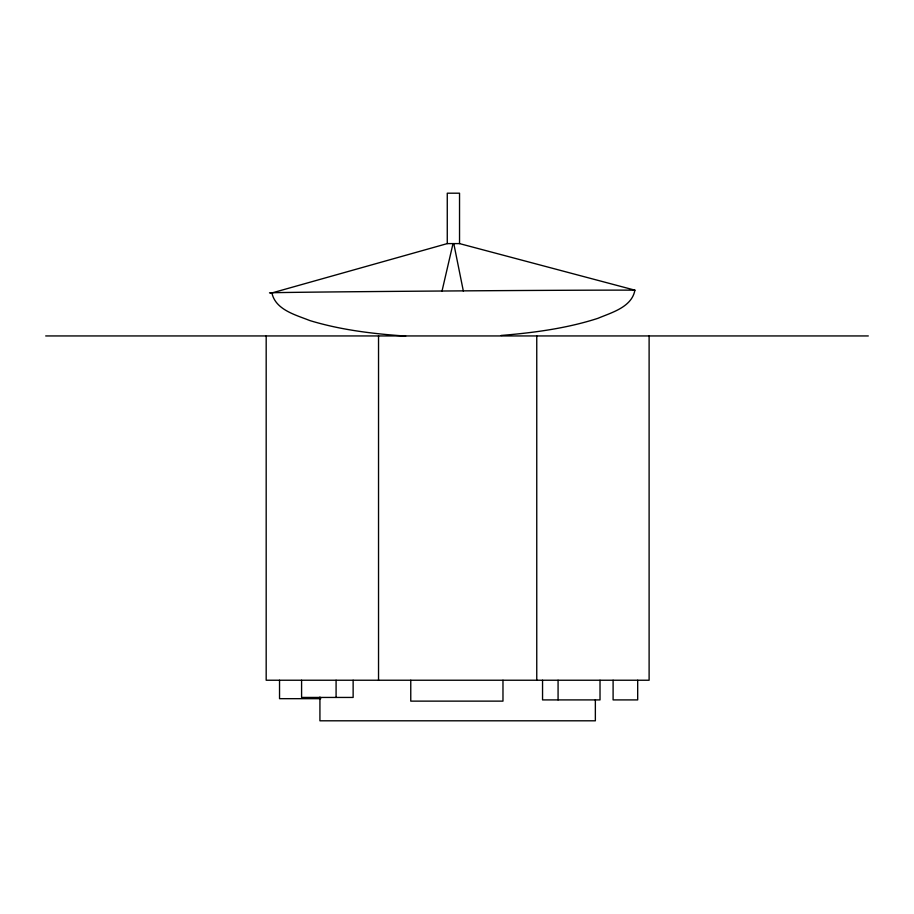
<?xml version="1.0" encoding="UTF-8"?>
<svg xmlns="http://www.w3.org/2000/svg" width="914" height="914" viewBox="0 0 914 914"><rect width="100%" height="100%" fill="white"/><g stroke="black" fill="none" stroke-linecap="round" stroke-linejoin="round"><path stroke-width="1.37" d="M405.69 336.078C373.369 333.873 340.922 330.023 309.835 320.563C295.816 314.919 275.56 309.972 271.904 292.948A181.863 0.64 -0.4 0 1 442.033 291.018L453.024 243.604M271.904 292.948L447.266 243.604L459.536 243.604L634.91 290.172C631.78 307.23 611.637 312.519 597.825 318.358C566.52 328.457 533.719 332.753 501.055 335.472M45.7 335.941L265.803 335.941M868.3 335.941L266.18 335.941L266.18 680.233L649.111 680.233L649.111 335.941M320.78 698.673L279.535 698.673L279.535 680.233M453.79 243.604L463.352 291.109M637.686 680.233L637.686 699.907L613.1 699.907L613.1 680.233M600.018 680.233L600.018 699.907L542.55 699.907L542.55 680.233M595.357 699.816L595.357 720.803L319.923 720.803L319.923 697.016M558.077 680.233L558.077 699.907M536.758 335.941L536.758 680.233M502.974 680.233L502.974 701.129L410.763 701.129L410.763 680.233M459.536 243.604L459.536 193.197L447.266 193.197L447.266 243.604M378.533 335.941L378.533 680.233M353.135 680.233L353.135 697.439L301.586 697.439L301.586 680.233M336.089 680.233L336.089 697.439M442.033 291.018A181.863 0.64 -0.4 0 1 634.899 290.172"/></g></svg>
